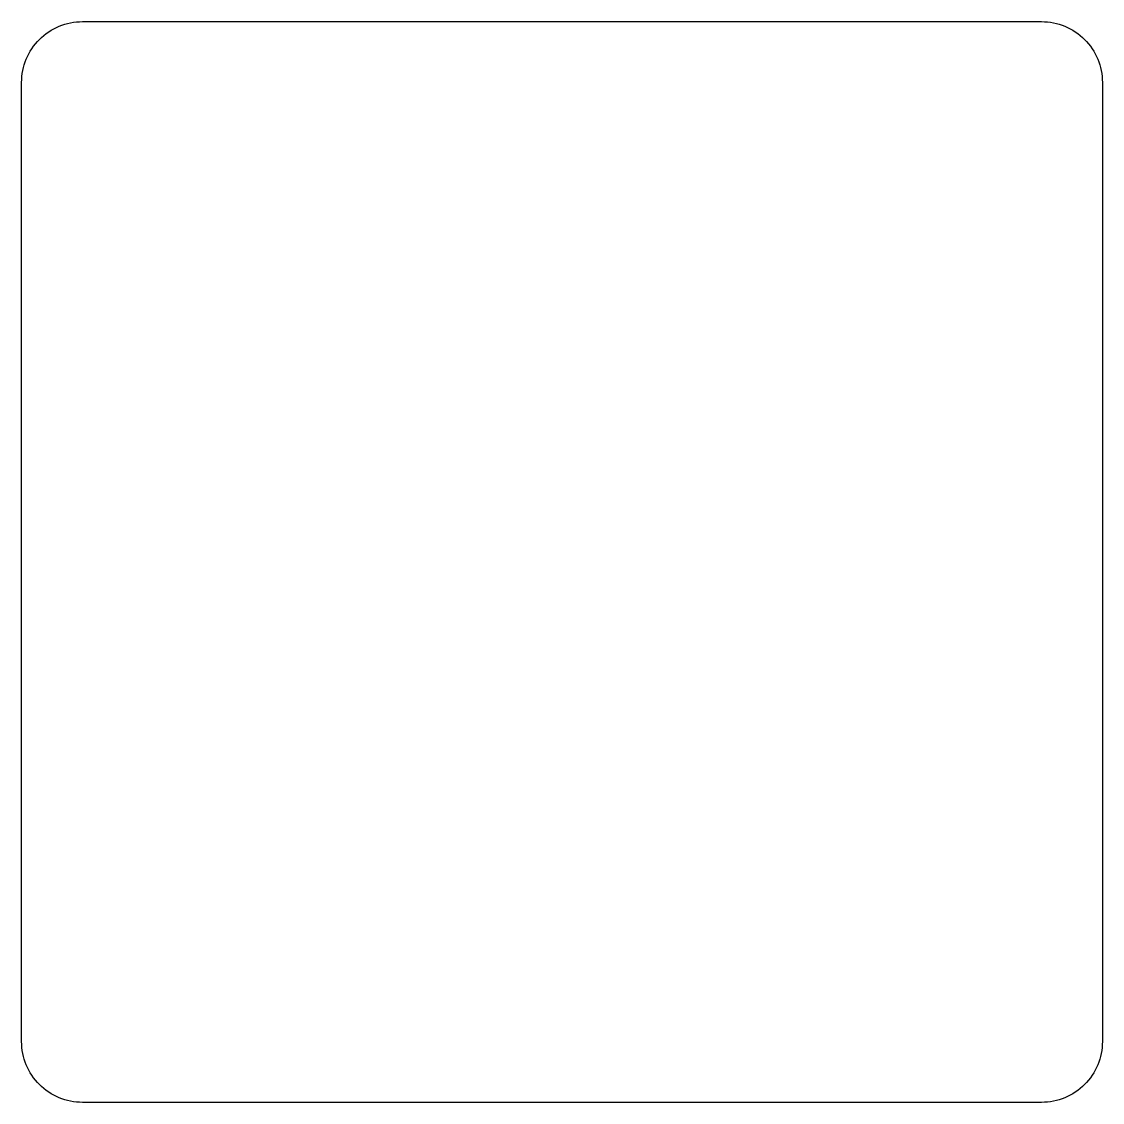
# Model space of a CAD drawing. Header units: millimetres. Extents: x -75 to 280, y -295 to 60.
import ezdxf

# ---------------------------------------------------------------- set-up
doc = ezdxf.new("R2010")
doc.units = ezdxf.units.MM
doc.layers.get('0').update_dxf_attribs({"linetype": 'CONTINUOUS'})

msp = doc.modelspace()

# ---------------------------------------------------------------- linework, layer by layer
msp.add_lwpolyline([(-55, 60), (260, 60, -0.414214), (280, 40), (280, -275, -0.414214), (260, -295), (-55, -295, -0.414214), (-75, -275), (-75, 40, -0.414214)], format="xyb", close=True)

doc.saveas('drawing.dxf')
